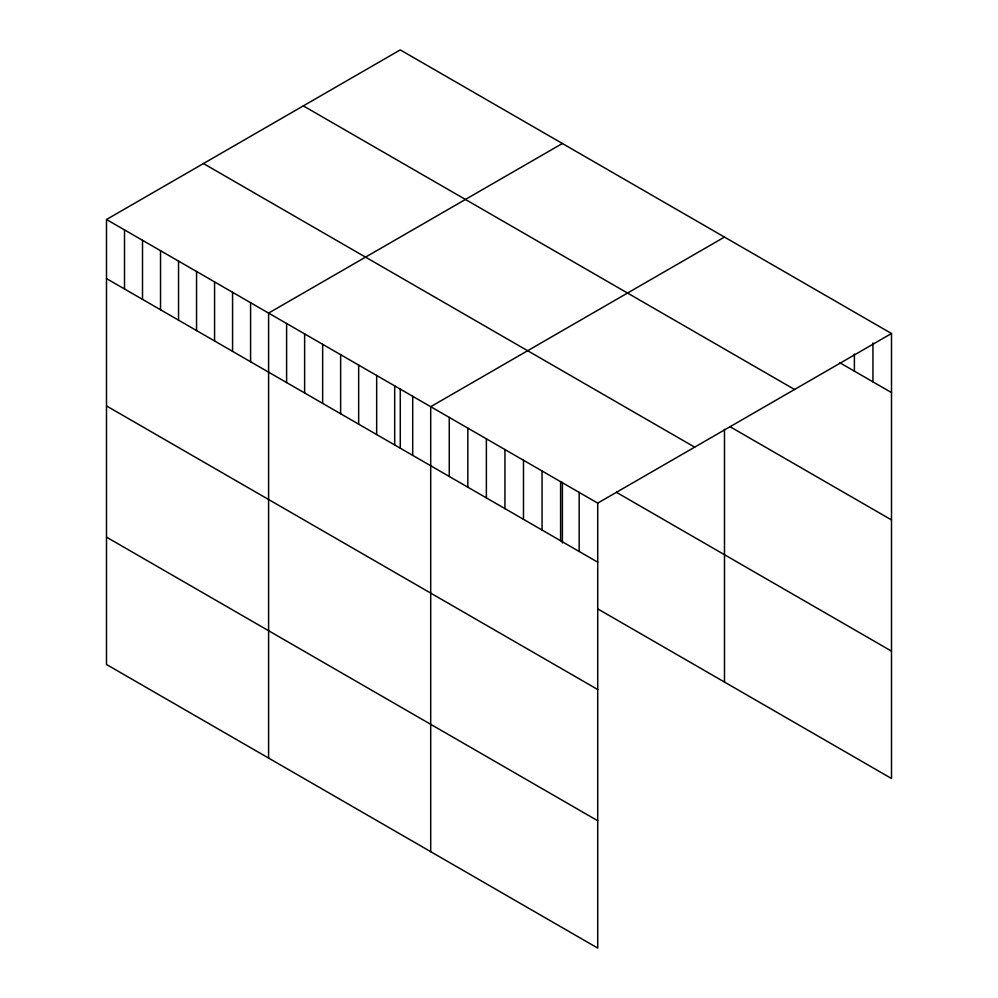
<?xml version="1.0" encoding="UTF-8"?>
<svg xmlns="http://www.w3.org/2000/svg" width="998" height="998" viewBox="0 0 998 998"><rect width="100%" height="100%" fill="white"/><g stroke="black" fill="none" stroke-linecap="round" stroke-linejoin="round"><path stroke-width="1.5" d="M106.499 219.51L597.727 503.117L597.727 948.1L106.499 664.493L106.499 219.51L400.273 49.9L891.501 333.507L891.501 778.49L598.401 609.267M562.385 143.487L268.599 313.098L268.599 758.081M724.486 237.075L430.699 406.697L430.699 851.668M597.727 503.117L891.501 333.507M839.805 362.723L891.501 392.576M303.33 105.875L794.558 389.482M729.788 426.558L891.501 519.921M203.442 163.547L694.67 447.154M616.415 492.313L891.501 651.133M106.499 278.579L597.727 562.186M106.499 405.924L597.727 689.531M106.499 537.136L597.727 820.743M872.951 343L872.951 381.86M854.388 354.041L854.388 371.144M724.486 429.327L724.486 682.058M579.164 492.401L579.164 551.47M562.385 482.346L562.385 542.987M560.602 481.697L560.602 540.754M542.051 470.981L542.051 530.038M523.488 460.265L523.488 519.322M504.938 449.549L504.938 508.618M486.375 438.833L486.375 497.902M467.825 428.117L467.825 487.186M449.262 417.414L449.262 476.47M412.698 396.293L412.698 455.362M400.273 388.758L400.273 447.877M394.684 385.902L394.684 444.958M376.67 375.498L376.67 434.554M358.656 365.093L358.656 424.162M340.642 354.702L340.642 413.758M322.641 344.298L322.641 403.367M304.627 333.906L304.627 392.963M286.613 323.502L286.613 382.571M250.585 302.706L250.585 361.763M232.571 292.302L232.571 351.371M214.57 281.91L214.57 340.967M196.556 271.506L196.556 330.575M178.542 261.114L178.542 320.171M160.528 250.71L160.528 309.779M142.514 240.306L142.514 299.375M124.513 229.914L124.513 288.971"/></g></svg>
